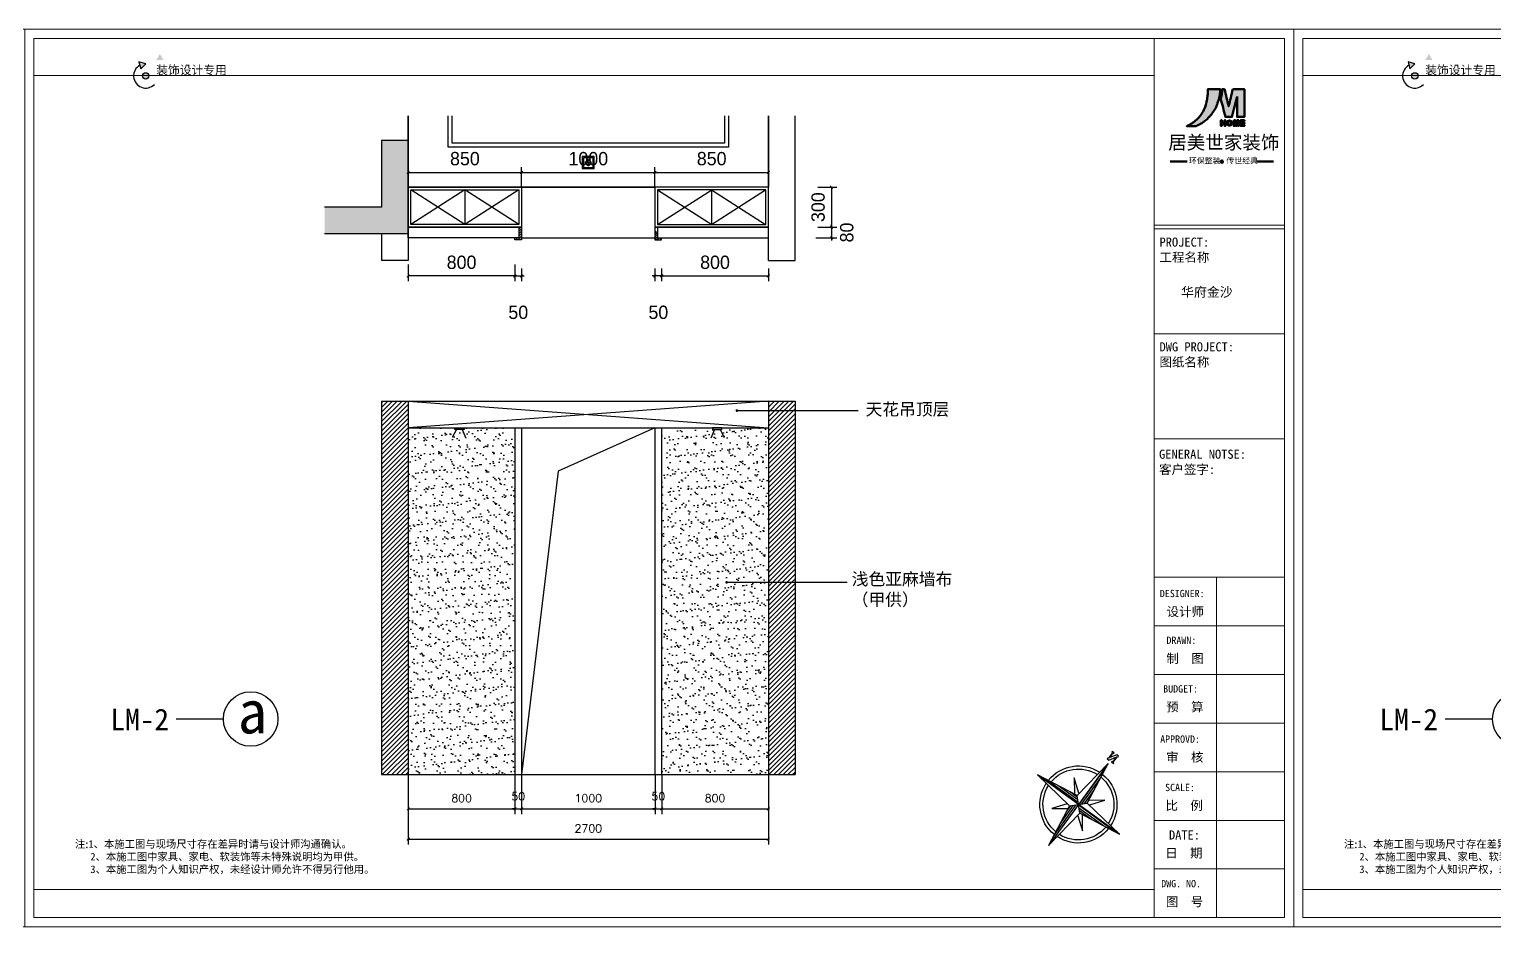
# Model space of a CAD drawing. Extents: x 643133 to 135659452, y -425133 to -387116.
# Drawn here: x 755921 to 766907, y -423123 to -416396 of the extents above; entities that cross this region are included whole.
import ezdxf
from ezdxf.enums import TextEntityAlignment as Align
from ezdxf.xclip import XClip

# ---------------------------------------------------------------- set-up
doc = ezdxf.new("R2010")
doc.units = 0
doc.header["$LTSCALE"] = 10
doc.header["$MEASUREMENT"] = 0
doc.header["$XCLIPFRAME"] = 0
for name, color, linetype in [('30', 30, 'Continuous'), ('34', 34, 'Continuous'), ('38', 38, 'Continuous')]:
    doc.layers.add(name, color=color, linetype=linetype)
doc.styles.add('12354', font='', dxfattribs={"height": 180})
doc.styles.add('ATT', font='')
doc.styles.get("Standard").update_dxf_attribs({"font": 'gbenor.shx', "bigfont": 'gbcbig.shx'})
doc.styles.add('STYLE1', font='')
doc.styles.add('外部标注', font='complex.shx')
doc.styles.add('标注', font='stylu.ttf')
doc.styles.add('样式 1', font='complex.shx')
doc.styles.get('12354').set_extended_font_data('SimSun')
doc.styles.get('ATT').set_extended_font_data('SimSun')
doc.styles.get('STYLE1').set_extended_font_data('SimSun')
doc.dimstyles.new('平面布局内部', dxfattribs={"dimtxt": 60, "dimasz": 20, "dimexe": 40, "dimexo": 0, "dimgap": 50, "dimtad": 1, "dimdec": 0, "dimzin": 0, "dimdsep": 46, "dimtxsty": '外部标注', "dimblk": 'ARCHTICK', "dimcen": 5, "dimclrt": 56, "dimadec": 0, "dimazin": 0, "dimtfac": 1, "dimtdec": 0, "dimtmove": 2, "dimatfit": 3, "dimldrblk": 'DOT', "dimfxl": 40, "dimtolj": 1, "dimtzin": 0, "dimarcsym": 0})

# ---------------------------------------------------------------- blocks, each defined once
blk = doc.blocks.new('A$C2F4C2F6D')
at = {"layer": '34', "lineweight": 70}
h = blk.add_hatch(color=256, dxfattribs=at)
h.dxf.hatch_style = 1
edge = h.paths.add_edge_path()
edge.add_spline(control_points=[(739, 1367), (741, 1347), (745, 1304), (733, 1230), (722, 1159), (703, 1075), (674, 1004), (632, 932), (582, 861), (512, 804), (441, 747), (395, 727), (369, 716)], knot_values=[821.693615, 821.693615, 821.693615, 821.693615, 881.714285, 951.692164, 1042.873539, 1097.88705, 1211.017281, 1271.746573, 1347.160579, 1471.309437, 1537.857957, 1620.799899, 1620.799899, 1620.799899, 1620.799899], weights=[1, 1, 1, 1, 1, 1, 1, 1, 1, 1, 1, 1, 1], degree=3, periodic=0)
edge.add_spline(control_points=[(369, 716), (425, 716), (481, 716), (537, 716)], knot_values=[820.693615, 820.693615, 820.693615, 820.693615, 821.693615, 821.693615, 821.693615, 821.693615], weights=[1, 1, 1, 1], degree=3, periodic=0)
edge.add_spline(control_points=[(537, 716), (556, 726), (602, 749), (661, 783), (716, 827), (755, 866), (797, 912), (831, 959), (870, 1018), (901, 1075), (916, 1136), (936, 1188), (950, 1246), (959, 1299), (962, 1337), (962, 1359), (962, 1367)], knot_values=[0, 0, 0, 0, 63.625453, 157.471195, 201.223304, 273.64864, 324.749062, 388.755508, 445.405141, 541.77799, 574.43262, 635.347493, 707.473665, 753.740434, 797.337565, 820.693615, 820.693615, 820.693615, 820.693615], weights=[1, 1, 1, 1, 1, 1, 1, 1, 1, 1, 1, 1, 1, 1, 1, 1, 1], degree=3, periodic=0)
edge.add_spline(control_points=[(962, 1367), (888, 1367), (814, 1367), (739, 1367)], knot_values=[1620.799899, 1620.799899, 1620.799899, 1620.799899, 1621.799899, 1621.799899, 1621.799899, 1621.799899], weights=[1, 1, 1, 1], degree=3, periodic=0)
edge = h.paths.add_edge_path()
edge.add_spline(control_points=[(1109, 1067), (1084, 1167), (1060, 1267), (1035, 1367)], knot_values=[5, 5, 5, 5, 6, 6, 6, 6], weights=[1, 1, 1, 1], degree=3, periodic=0)
edge.add_spline(control_points=[(1035, 1367), (1020, 1367), (1006, 1367), (991, 1367)], knot_values=[6, 6, 6, 6, 7, 7, 7, 7], weights=[1, 1, 1, 1], degree=3, periodic=0)
edge.add_spline(control_points=[(991, 1367), (992, 1359), (993, 1338), (990, 1299), (982, 1253), (972, 1221), (967, 1205)], knot_values=[7, 7, 7, 7, 30.180111, 71.314603, 122.667075, 171.80595, 171.80595, 171.80595, 171.80595], weights=[1, 1, 1, 1, 1, 1, 1], degree=3, periodic=0)
edge.add_spline(control_points=[(967, 1205), (996, 1096), (1024, 987), (1053, 877)], knot_values=[171.80595, 171.80595, 171.80595, 171.80595, 172.80595, 172.80595, 172.80595, 172.80595], weights=[1, 1, 1, 1], degree=3, periodic=0)
edge.add_spline(control_points=[(1053, 877), (1091, 877), (1128, 877), (1166, 877)], knot_values=[172.80595, 172.80595, 172.80595, 172.80595, 173.80595, 173.80595, 173.80595, 173.80595], weights=[1, 1, 1, 1], degree=3, periodic=0)
edge.add_spline(control_points=[(1166, 877), (1196, 998), (1226, 1118), (1257, 1239)], knot_values=[173.80595, 173.80595, 173.80595, 173.80595, 174.80595, 174.80595, 174.80595, 174.80595], weights=[1, 1, 1, 1], degree=3, periodic=0)
edge.add_spline(control_points=[(1257, 1239), (1257, 1118), (1257, 998), (1257, 877)], knot_values=[0, 0, 0, 0, 1, 1, 1, 1], weights=[1, 1, 1, 1], degree=3, periodic=0)
edge.add_spline(control_points=[(1257, 877), (1301, 877), (1345, 877), (1388, 877)], knot_values=[1, 1, 1, 1, 2, 2, 2, 2], weights=[1, 1, 1, 1], degree=3, periodic=0)
edge.add_spline(control_points=[(1388, 877), (1388, 1041), (1388, 1204), (1388, 1367)], knot_values=[2, 2, 2, 2, 3, 3, 3, 3], weights=[1, 1, 1, 1], degree=3, periodic=0)
edge.add_spline(control_points=[(1388, 1367), (1320, 1367), (1251, 1367), (1183, 1367)], knot_values=[3, 3, 3, 3, 4, 4, 4, 4], weights=[1, 1, 1, 1], degree=3, periodic=0)
edge.add_spline(control_points=[(1183, 1367), (1158, 1267), (1134, 1167), (1109, 1067)], knot_values=[4, 4, 4, 4, 5, 5, 5, 5], weights=[1, 1, 1, 1], degree=3, periodic=0)
h = blk.add_hatch(color=256, dxfattribs=at)
h.dxf.hatch_style = 1
h.paths.add_polyline_path([(1051, 819), (1036, 819), (1036, 777), (986, 777), (986, 819), (971, 819), (971, 719), (986, 719), (986, 762), (1036, 762), (1036, 719), (1051, 719)])
h = blk.add_hatch(color=256, dxfattribs=at)
h.dxf.hatch_style = 1
h.paths.add_polyline_path([(1168, 769, 1), (1077, 769, 1)])
h.paths.add_polyline_path([(1092, 769, -1), (1153, 769, -1)], flags=16)
h = blk.add_hatch(color=256, dxfattribs=at)
h.dxf.hatch_style = 1
h.paths.add_polyline_path([(1213, 804), (1215, 804), (1232, 719), (1253, 719), (1269, 804), (1271, 804), (1271, 719), (1286, 719), (1286, 819), (1256, 819), (1242, 744), (1228, 819), (1198, 819), (1198, 719), (1213, 719)])
h = blk.add_hatch(color=256, dxfattribs=at)
h.dxf.hatch_style = 1
h.paths.add_polyline_path([(1336, 760), (1386, 760), (1386, 776), (1336, 776), (1336, 804), (1388, 804), (1388, 819), (1318, 819), (1318, 804), (1318, 719), (1336, 719), (1388, 719), (1388, 734), (1336, 734)])
h = blk.add_hatch(color=256, dxfattribs=at)
h.dxf.hatch_style = 1
h.paths.add_polyline_path([(1009, 89, 1), (969, 89, 1)])
for p, q in [((1198, 819), (1228, 819)), ((1207, 819), (1222, 819)), ((1215, 804), (1232, 719)), ((1228, 819), (1242, 744)), ((1242, 744), (1256, 819)), ((1253, 719), (1269, 804)), ((1266, 819), (1256, 819)), ((1286, 819), (1256, 819)), ((1253, 719), (1232, 719)), ((376, 89), (76, 89)), ((1601, 89), (1901, 89))]:
    blk.add_line(p, q, dxfattribs=at)
for points in [[(986, 762), (986, 719), (971, 719), (971, 819), (986, 819), (986, 777)], [(1036, 762), (1036, 719), (1051, 719), (1051, 819), (1036, 819), (1036, 777)], [(1215, 804), (1213, 804), (1213, 719), (1198, 719), (1198, 819)], [(1269, 804), (1271, 804), (1271, 719), (1286, 719), (1286, 819)], [(1336, 804), (1388, 804), (1388, 819), (1318, 819), (1318, 804)], [(1336, 719), (1318, 719), (1318, 804)], [(1336, 804), (1336, 776)], [(986, 777), (1036, 777)], [(1036, 762), (986, 762)], [(1336, 734), (1388, 734), (1388, 719), (1318, 719), (1318, 734)], [(1336, 776), (1386, 776), (1386, 760), (1336, 760)], [(1336, 760), (1336, 734)]]:
    blk.add_lwpolyline(points, dxfattribs=at)
for centre, radius in [((1123, 769), 45.5), ((1123, 769), 30.5), ((989, 89), 20)]:
    blk.add_circle(centre, radius, dxfattribs=at)
for points, knots in [([(1257, 1239), (1257, 1118), (1257, 998), (1257, 877), (1301, 877), (1345, 877), (1388, 877), (1388, 1041), (1388, 1204), (1388, 1367), (1320, 1367), (1251, 1367), (1183, 1367), (1158, 1267), (1134, 1167), (1109, 1067), (1084, 1167), (1060, 1267), (1035, 1367), (1020, 1367), (1006, 1367), (991, 1367), (992, 1359), (993, 1338), (990, 1299), (982, 1253), (972, 1221), (967, 1205), (996, 1096), (1024, 987), (1053, 877), (1091, 877), (1128, 877), (1166, 877), (1196, 998), (1226, 1118), (1257, 1239)], [0, 0, 0, 0, 1, 1, 1, 2, 2, 2, 3, 3, 3, 4, 4, 4, 5, 5, 5, 6, 6, 6, 7, 7, 7, 30.180111, 71.314603, 122.667075, 171.80595, 171.80595, 171.80595, 172.80595, 172.80595, 172.80595, 173.80595, 173.80595, 173.80595, 174.80595, 174.80595, 174.80595, 174.80595]), ([(962, 1367), (962, 1359), (962, 1337), (959, 1299), (950, 1246), (936, 1188), (916, 1136), (901, 1075), (870, 1018), (831, 959), (797, 912), (755, 866), (716, 827), (661, 783), (602, 749), (556, 726), (537, 716), (481, 716), (425, 716), (369, 716), (395, 727), (441, 747), (512, 804), (582, 861), (632, 932), (674, 1004), (703, 1075), (722, 1159), (733, 1230), (745, 1304), (741, 1347), (739, 1367), (814, 1367), (888, 1367), (962, 1367)], [0, 0, 0, 0, 23.35605, 66.953181, 113.21995, 185.346122, 246.260995, 278.915625, 375.288474, 431.938107, 495.944553, 547.044975, 619.470311, 663.22242, 757.068162, 820.693615, 820.693615, 820.693615, 821.693615, 821.693615, 821.693615, 904.635557, 971.184077, 1095.332935, 1170.74694, 1231.476232, 1344.606464, 1399.619975, 1490.80135, 1560.779229, 1620.799899, 1620.799899, 1620.799899, 1621.799899, 1621.799899, 1621.799899, 1621.799899])]:
    blk.add_open_spline(points, degree=3, knots=knots, dxfattribs=at)
at = {"layer": '34', "lineweight": 70, "attachment_point": 1}
for s, insert, char_height, width in [('{\\fMicrosoft YaHei|b0|i0|c134|p34;居美世家装饰}', (42, 547), 240, 1991.83), ('{\\fMicrosoft YaHei|b0|i0|c134|p34;环保整装   传世经典}', (406, 155), 100, 2388.72)]:
    blk.add_mtext(s, dxfattribs=dict(at, insert=insert, char_height=char_height, width=width))
blk = doc.blocks.new('A$C07E851D9')
at = {"layer": '38'}
h = blk.add_hatch(dxfattribs=at)
h.set_pattern_fill('LINE', color=256, scale=6.830208, angle=90, style=0)
h.set_pattern_definition([(90, (-25554.993, -3691.864), (-21.68591, 7e-15), [])])
h.paths.add_polyline_path([(498, 640), (569, 569), (569, 1138)])
h.paths.add_polyline_path([(569, 0), (640, 498), (569, 569)])
h = blk.add_hatch(dxfattribs=at)
h.set_pattern_fill('LINE', color=256, scale=6.830208, style=0)
h.set_pattern_definition([(360, (-25554.993, -3691.864), (5e-15, 21.68591), [])])
h.paths.add_polyline_path([(0, 569), (498, 498), (569, 569)])
h.paths.add_polyline_path([(640, 640), (569, 569), (1138, 569)])
at = {"layer": '34'}
for p, q in [((498, 640, 210), (569, 1138, 210)), ((569, 1138, 210), (640, 640, 210)), ((569, 1138, 210), (569, 569, 210)), ((0, 569, 210), (498, 640, 210)), ((640, 640, 210), (1138, 569, 210)), ((0, 569, 210), (569, 569, 210)), ((498, 498, 210), (0, 569, 210)), ((569, 569, 210), (569, 0, 210)), ((569, 569, 210), (1138, 569, 210)), ((1138, 569, 210), (640, 498, 210)), ((569, 0, 210), (498, 498, 210)), ((640, 498, 210), (569, 0, 210))]:
    blk.add_line(p, q, dxfattribs=at)
at = {"layer": '38'}
for p, q in [((356, 783, 210), (498, 676, 210)), ((462, 640, 210), (356, 783, 210)), ((640, 676, 210), (783, 783, 210)), ((783, 783, 210), (676, 640, 210)), ((569, 569, 210), (498, 640, 210)), ((569, 569, 210), (640, 640, 210)), ((498, 498, 210), (569, 569, 210)), ((640, 498, 210), (569, 569, 210)), ((356, 356, 210), (462, 498, 210)), ((498, 462, 210), (356, 356, 210)), ((783, 356, 210), (640, 462, 210)), ((676, 498, 210), (783, 356, 210))]:
    blk.add_line(p, q, dxfattribs=at)
at = {"layer": '38', "elevation": 210}
blk.add_lwpolyline([(540, 1183), (549, 1183), (549, 1174), (522, 1174), (522, 1183), (531, 1183), (531, 1263), (522, 1263), (522, 1272), (549, 1272), (594, 1201), (594, 1263), (585, 1263), (585, 1272), (611, 1272), (611, 1263), (602, 1263), (602, 1183), (611, 1183), (611, 1174), (585, 1174), (540, 1245), (540, 1183)], dxfattribs=at)
at = {"layer": '38'}
for radius, start, end in [(433, 92.5891, 177.4109), (398, 93.5464, 176.4536), (433, 2.5891, 87.4109), (398, 3.5464, 86.4536), (433, 182.5891, 267.4109), (398, 183.5464, 266.4536), (433, 272.5891, 357.4109), (398, 273.5464, 356.4536)]:
    blk.add_arc((569, 569, 210), radius, start, end, dxfattribs=at)
blk = doc.blocks.new('5435432')
at = {"layer": '34'}
h = blk.add_hatch(color=256, dxfattribs=at)
h.paths.add_polyline_path([(685766, -389022, 1), (685612, -389022, 1)])
h.paths.add_polyline_path([(685524, -388679), (685568, -388849), (685689, -388731), (685689, -388725)])
h.paths.add_polyline_path([(686032, -388487), (685944, -388639), (686120, -388639)])
blk.add_lwpolyline([(685693, -388726), (685524, -388679), (685568, -388849)], close=True, dxfattribs=at)
blk.add_circle((685689, -389022), 76.7, dxfattribs=at)
blk.add_arc((685689, -389022), 296, 118.9284, 314.9675, dxfattribs=at)
at = {"layer": '38', "lineweight": 13}
for p, q in [((682744, -387889), (713632, -387889)), ((682744, -409731), (682744, -387889)), ((713632, -387889), (713632, -409731)), ((713632, -409731), (682744, -409731))]:
    blk.add_line(p, q, dxfattribs=at)
at = {"layer": '38', "lineweight": 5}
for p, q in [((682966, -388111), (713410, -388111)), ((682966, -409509), (682966, -388111)), ((710237, -388111), (710237, -409509)), ((713410, -388111), (713410, -409509)), ((682966, -389010), (685687, -389010)), ((685687, -389010), (710237, -389010)), ((710237, -392654), (713410, -392654)), ((710237, -392744), (713410, -392744)), ((710237, -395299), (713410, -395299)), ((710237, -397855), (713410, -397855)), ((710237, -401227), (713410, -401227)), ((711753, -401227), (711753, -409509)), ((713410, -402410), (710237, -402410)), ((713410, -403593), (710237, -403593)), ((713410, -404776), (710237, -404776)), ((713410, -405959), (710237, -405959)), ((713410, -407143), (710237, -407143)), ((713410, -408326), (710237, -408326)), ((710237, -408827), (682966, -408827)), ((713410, -409509), (682966, -409509))]:
    blk.add_line(p, q, dxfattribs=at)
at = {"layer": '30', "xscale": -2.167603200084995, "yscale": 2.167603200039594, "zscale": 2.167603200058267, "rotation": 323.9884921281784}
blk.add_blockref('A$C07E851D9', (708663, -408479, -456), dxfattribs=at)
at = {"layer": '34', "xscale": 1.378752506629098, "yscale": 1.37875250664365, "zscale": 1.378752506635597}
blk.add_blockref('A$C2F4C2F6D', (710518, -391231), dxfattribs=at)
at = {"layer": '34', "style": 'STYLE1'}
blk.add_text('装饰设计专用', height=209.8, dxfattribs=at).set_placement((685944, -388987))
at = {"layer": '34', "style": '12354'}
for s, height, p in [('PROJECT:', 222.2, (710364, -393068)), ('工程名称', 222.2, (710364, -393437)), ('DWG PROJECT:', 222.22, (710364, -395617)), ('图纸名称', 222.2, (710364, -395986)), ('GENERAL NOTSE:', 222.22, (710353, -398230)), ('客户签字:', 222.2, (710353, -398600)), ('DESIGNER:', 177.8, (710372, -401621)), ('设计师', 222.2, (710537, -402062)), ('DRAWN:', 177.8, (710533, -402760)), ('制  图', 222.2, (710531, -403200)), ('BUDGET:', 177.8, (710454, -403942)), ('预  算', 222.2, (710526, -404382)), ('APPROVD:', 177.8, (710381, -405165)), ('审  核', 222.2, (710524, -405605)), ('SCALE:', 177.8, (710500, -406342)), ('比  例', 222.2, (710510, -406781)), ('DATE:', 222.2, (710594, -407499)), ('日  期', 222.2, (710503, -407939)), ('DWG. NO.', 177.8, (710406, -408682)), ('图  号', 222.2, (710519, -409122))]:
    blk.add_text(s, height=height, dxfattribs=at).set_placement(p, align=Align.MIDDLE_LEFT)
at = {"layer": '34', "insert": (685900, -389051), "char_height": 87.68, "width": 134889609.43, "attachment_point": 1}
blk.add_mtext('{\\fSimSun|b0|i0|c134|p2;Chengdu Hong yu Decoration co.,Ltd\\fArial|b0|i0|c0|p34;}', dxfattribs=at)
at = {"layer": '34', "linetype": 'ByBlock', "lineweight": -3, "insert": (710887, -394168), "char_height": 230.4, "width": 1957.95, "attachment_point": 1, "style": 'ATT'}
blk.add_mtext('华府金沙', dxfattribs=at)
at = {"layer": '34', "insert": (683965, -407627), "char_height": 184.32, "width": 8552.03, "attachment_point": 1, "style": '样式 1'}
blk.add_mtext('{\\fSimSun|b0|i0|c134|p2;注}:{\\fSimSun|b0|i0|c134|p2;1、本施工图与现场尺寸存在差异时请与设计师沟通确认。\\P   2、本施工图中家具、家电、软装饰等未特殊说明均为甲供。\\P   3、本施工图为个人知识产权，未经设计师允许不得另行他用。}', dxfattribs=at)
blk = doc.blocks.new('_ArchTick')
at = {"color": 0, "linetype": 'ByBlock', "const_width": 0.4}
blk.add_lwpolyline([(-0.5, -0.5), (0.5, 0.5)], dxfattribs=at)
blk = doc.blocks.new('*D364')
at = {"layer": '34', "color": 0, "lineweight": -2}
for p, q in [((758762, -421983), (758762, -422280)), ((759562, -421983), (759562, -422280)), ((758762, -422240), (759562, -422240))]:
    blk.add_line(p, q, dxfattribs=at)
at = {"layer": 'Defpoints', "color": 0}
for p in [(758762, -421983), (759562, -421983), (759562, -422240)]:
    blk.add_point(p, dxfattribs=at)
at = {"layer": '34', "color": 0, "lineweight": -2, "xscale": 20, "yscale": 20, "zscale": 20, "rotation": 180}
blk.add_blockref('_ArchTick', (758762, -422240), dxfattribs=at)
at = {"layer": '34', "color": 0, "lineweight": -2, "xscale": 20, "yscale": 20, "zscale": 20}
blk.add_blockref('_ArchTick', (759562, -422240), dxfattribs=at)
at = {"layer": '34', "color": 56, "insert": (759162, -422160), "char_height": 60, "attachment_point": 5, "style": '外部标注'}
blk.add_mtext('\\A1;800', dxfattribs=at)
blk = doc.blocks.new('_Dot')
at = {"color": 0, "linetype": 'ByBlock', "lineweight": -2}
blk.add_line((-0.5, 0), (-1, 0), dxfattribs=at)
at = {"color": 0, "linetype": 'ByBlock', "const_width": 0.5}
blk.add_lwpolyline([(-0.25, 0, 1), (0.25, 0, 1)], format="xyb", close=True, dxfattribs=at)
blk = doc.blocks.new('*D365')
at = {"layer": '34', "color": 0, "lineweight": -2}
for p, q in [((759562, -421983), (759562, -422280)), ((759612, -421983), (759612, -422280)), ((759562, -422240), (759542, -422240)), ((759562, -422240), (759612, -422240)), ((759612, -422240), (759632, -422240))]:
    blk.add_line(p, q, dxfattribs=at)
at = {"layer": 'Defpoints', "color": 0}
for p in [(759562, -421983), (759612, -421983), (759612, -422240)]:
    blk.add_point(p, dxfattribs=at)
at = {"layer": '34', "color": 0, "lineweight": -2, "xscale": 20, "yscale": 20, "zscale": 20}
blk.add_blockref('_ArchTick', (759562, -422240), dxfattribs=at)
at = {"layer": '34', "color": 0, "lineweight": -2, "xscale": 20, "yscale": 20, "zscale": 20, "rotation": 180}
blk.add_blockref('_ArchTick', (759612, -422240), dxfattribs=at)
at = {"layer": '34', "color": 56, "insert": (759587, -422146), "char_height": 60, "attachment_point": 5, "style": '外部标注'}
blk.add_mtext('\\A1;50', dxfattribs=at)
blk = doc.blocks.new('*D366')
at = {"layer": '34', "color": 0, "lineweight": -2}
for p, q in [((759612, -421983), (759612, -422280)), ((760612, -421983), (760612, -422280)), ((759612, -422240), (760612, -422240))]:
    blk.add_line(p, q, dxfattribs=at)
at = {"layer": 'Defpoints', "color": 0}
for p in [(759612, -421983), (760612, -421983), (760612, -422240)]:
    blk.add_point(p, dxfattribs=at)
at = {"layer": '34', "color": 0, "lineweight": -2, "xscale": 20, "yscale": 20, "zscale": 20, "rotation": 180}
blk.add_blockref('_ArchTick', (759612, -422240), dxfattribs=at)
at = {"layer": '34', "color": 0, "lineweight": -2, "xscale": 20, "yscale": 20, "zscale": 20}
blk.add_blockref('_ArchTick', (760612, -422240), dxfattribs=at)
at = {"layer": '34', "color": 56, "insert": (760112, -422160), "char_height": 60, "attachment_point": 5, "style": '外部标注'}
blk.add_mtext('\\A1;1000', dxfattribs=at)
blk = doc.blocks.new('*D367')
at = {"layer": '34', "color": 0, "lineweight": -2}
for p, q in [((760612, -421983), (760612, -422280)), ((760662, -421983), (760662, -422280)), ((760612, -422240), (760592, -422240)), ((760612, -422240), (760662, -422240)), ((760662, -422240), (760682, -422240))]:
    blk.add_line(p, q, dxfattribs=at)
at = {"layer": 'Defpoints', "color": 0}
for p in [(760612, -421983), (760662, -421983), (760662, -422240)]:
    blk.add_point(p, dxfattribs=at)
at = {"layer": '34', "color": 0, "lineweight": -2, "xscale": 20, "yscale": 20, "zscale": 20}
blk.add_blockref('_ArchTick', (760612, -422240), dxfattribs=at)
at = {"layer": '34', "color": 0, "lineweight": -2, "xscale": 20, "yscale": 20, "zscale": 20, "rotation": 180}
blk.add_blockref('_ArchTick', (760662, -422240), dxfattribs=at)
at = {"layer": '34', "color": 56, "insert": (760637, -422146), "char_height": 60, "attachment_point": 5, "style": '外部标注'}
blk.add_mtext('\\A1;50', dxfattribs=at)
blk = doc.blocks.new('*D368')
at = {"layer": '34', "color": 0, "lineweight": -2}
for p, q in [((760662, -421983), (760662, -422280)), ((761462, -421983), (761462, -422280)), ((760662, -422240), (761462, -422240))]:
    blk.add_line(p, q, dxfattribs=at)
at = {"layer": 'Defpoints', "color": 0}
for p in [(760662, -421983), (761462, -421983), (761462, -422240)]:
    blk.add_point(p, dxfattribs=at)
at = {"layer": '34', "color": 0, "lineweight": -2, "xscale": 20, "yscale": 20, "zscale": 20, "rotation": 180}
blk.add_blockref('_ArchTick', (760662, -422240), dxfattribs=at)
at = {"layer": '34', "color": 0, "lineweight": -2, "xscale": 20, "yscale": 20, "zscale": 20}
blk.add_blockref('_ArchTick', (761462, -422240), dxfattribs=at)
at = {"layer": '34', "color": 56, "insert": (761062, -422160), "char_height": 60, "attachment_point": 5, "style": '外部标注'}
blk.add_mtext('\\A1;800', dxfattribs=at)
blk = doc.blocks.new('*D370')
at = {"layer": '34', "color": 0, "lineweight": -2}
for p, q in [((758762, -421983), (758762, -422507)), ((761462, -421983), (761462, -422507)), ((758762, -422467), (761462, -422467))]:
    blk.add_line(p, q, dxfattribs=at)
at = {"layer": 'Defpoints', "color": 0}
for p in [(758762, -421983), (761462, -421983), (761462, -422467)]:
    blk.add_point(p, dxfattribs=at)
at = {"layer": '34', "color": 0, "lineweight": -2, "xscale": 20, "yscale": 20, "zscale": 20, "rotation": 180}
blk.add_blockref('_ArchTick', (758762, -422467), dxfattribs=at)
at = {"layer": '34', "color": 0, "lineweight": -2, "xscale": 20, "yscale": 20, "zscale": 20}
blk.add_blockref('_ArchTick', (761462, -422467), dxfattribs=at)
at = {"layer": '34', "color": 56, "insert": (760112, -422387), "char_height": 60, "attachment_point": 5, "style": '外部标注'}
blk.add_mtext('\\A1;2700', dxfattribs=at)
blk = doc.blocks.new('A$C4FE514A6')
at = {"layer": '38'}
h = blk.add_hatch(color=256, dxfattribs=at)
h.paths.add_polyline_path([(218, 150), (202, 150, -0.198912), (186, 114, -0.198912), (150, 98), (150, 82, 0.198912), (198, 102, 0.198912)])
h.paths.add_polyline_path([(150, 218), (150, 202, -0.414214), (202, 150), (218, 150, 0.414214)])
h.paths.add_polyline_path([(150, 202), (150, 218, 0.198912), (102, 198, 0.198912), (82, 150), (98, 150, -0.198912), (114, 186, -0.198912)])
h.paths.add_polyline_path([(150, 82), (150, 98, -0.414214), (98, 150), (82, 150, 0.414214)])
at = {"layer": '34'}
for p, q in [((140, 150), (67, 150)), ((145, 150), (155, 150)), ((150, 160), (150, 247)), ((150, 145), (150, 155)), ((150, 140), (150, 62)), ((160, 150), (236, 150))]:
    blk.add_line(p, q, dxfattribs=at)
at = {"layer": '34', "linetype": 'ByBlock'}
blk.add_lwpolyline([(300, 0), (0, 0), (0, 300), (300, 300)], close=True, dxfattribs=at)
at = {"layer": '34'}
for radius in [67.7, 51.6]:
    blk.add_circle((150, 150), radius, dxfattribs=at)
at = {"layer": '38', "linetype": 'ByBlock'}
blk.add_lwpolyline([(270, 30), (30, 30), (30, 270), (270, 270)], close=True, dxfattribs=at)
blk = doc.blocks.new('*D355')
at = {"layer": '34', "color": 0, "lineweight": -2}
for p, q in [((759240, -418311), (759240, -418160)), ((759240, -418200), (760090, -418200)), ((760090, -418311), (760090, -418160))]:
    blk.add_line(p, q, dxfattribs=at)
at = {"layer": 'Defpoints', "color": 0}
for p in [(760090, -418200), (759240, -418311), (760090, -418311)]:
    blk.add_point(p, dxfattribs=at)
at = {"layer": '34', "color": 0, "lineweight": -2, "xscale": 20, "yscale": 20, "zscale": 20, "rotation": 180}
blk.add_blockref('_ArchTick', (759240, -418200), dxfattribs=at)
at = {"layer": '34', "color": 0, "lineweight": -2, "xscale": 20, "yscale": 20, "zscale": 20}
blk.add_blockref('_ArchTick', (760090, -418200), dxfattribs=at)
at = {"layer": '34', "color": 56, "insert": (759665, -418098), "char_height": 100, "attachment_point": 5, "style": '标注'}
blk.add_mtext('\\A1;850', dxfattribs=at)
blk = doc.blocks.new('*D356')
at = {"layer": '34', "color": 0, "lineweight": -2}
for p, q in [((760090, -418311), (760090, -418160)), ((760090, -418200), (761090, -418200)), ((761090, -418311), (761090, -418160))]:
    blk.add_line(p, q, dxfattribs=at)
at = {"layer": 'Defpoints', "color": 0}
for p in [(761090, -418200), (760090, -418311), (761090, -418311)]:
    blk.add_point(p, dxfattribs=at)
at = {"layer": '34', "color": 0, "lineweight": -2, "xscale": 20, "yscale": 20, "zscale": 20, "rotation": 180}
blk.add_blockref('_ArchTick', (760090, -418200), dxfattribs=at)
at = {"layer": '34', "color": 0, "lineweight": -2, "xscale": 20, "yscale": 20, "zscale": 20}
blk.add_blockref('_ArchTick', (761090, -418200), dxfattribs=at)
at = {"layer": '34', "color": 56, "insert": (760590, -418098), "char_height": 100, "attachment_point": 5, "style": '标注'}
blk.add_mtext('\\A1;1000', dxfattribs=at)
blk = doc.blocks.new('*D357')
at = {"layer": '34', "color": 0, "lineweight": -2}
for p, q in [((761090, -418311), (761090, -418160)), ((761090, -418200), (761940, -418200)), ((761940, -418311), (761940, -418160))]:
    blk.add_line(p, q, dxfattribs=at)
at = {"layer": 'Defpoints', "color": 0}
for p in [(761940, -418200), (761090, -418311), (761940, -418311)]:
    blk.add_point(p, dxfattribs=at)
at = {"layer": '34', "color": 0, "lineweight": -2, "xscale": 20, "yscale": 20, "zscale": 20, "rotation": 180}
blk.add_blockref('_ArchTick', (761090, -418200), dxfattribs=at)
at = {"layer": '34', "color": 0, "lineweight": -2, "xscale": 20, "yscale": 20, "zscale": 20}
blk.add_blockref('_ArchTick', (761940, -418200), dxfattribs=at)
at = {"layer": '34', "color": 56, "insert": (761515, -418098), "char_height": 100, "attachment_point": 5, "style": '标注'}
blk.add_mtext('\\A1;850', dxfattribs=at)
blk = doc.blocks.new('*D358')
at = {"layer": '34', "color": 0, "lineweight": -2}
for p, q in [((760040, -418977), (760020, -418977)), ((760040, -418921), (760040, -419017)), ((760040, -418977), (760090, -418977)), ((760090, -418921), (760090, -419017)), ((760090, -418977), (760110, -418977))]:
    blk.add_line(p, q, dxfattribs=at)
at = {"layer": 'Defpoints', "color": 0}
for p in [(760040, -418921), (760090, -418921), (760090, -418977)]:
    blk.add_point(p, dxfattribs=at)
at = {"layer": '34', "color": 0, "lineweight": -2, "xscale": 20, "yscale": 20, "zscale": 20}
blk.add_blockref('_ArchTick', (760040, -418977), dxfattribs=at)
at = {"layer": '34', "color": 0, "lineweight": -2, "xscale": 20, "yscale": 20, "zscale": 20, "rotation": 180}
blk.add_blockref('_ArchTick', (760090, -418977), dxfattribs=at)
at = {"layer": '34', "color": 56, "insert": (760065, -419250), "char_height": 100, "attachment_point": 5, "style": '标注'}
blk.add_mtext('\\A1;50', dxfattribs=at)
blk = doc.blocks.new('*D359')
at = {"layer": '34', "color": 0, "lineweight": -2}
for p, q in [((759240, -418891), (759240, -419017)), ((760040, -418977), (759240, -418977)), ((760040, -418891), (760040, -419017))]:
    blk.add_line(p, q, dxfattribs=at)
at = {"layer": 'Defpoints', "color": 0}
for p in [(759240, -418891), (759240, -418977), (760040, -418891)]:
    blk.add_point(p, dxfattribs=at)
at = {"layer": '34', "color": 0, "lineweight": -2, "xscale": 20, "yscale": 20, "zscale": 20, "rotation": 180}
blk.add_blockref('_ArchTick', (759240, -418977), dxfattribs=at)
at = {"layer": '34', "color": 0, "lineweight": -2, "xscale": 20, "yscale": 20, "zscale": 20}
blk.add_blockref('_ArchTick', (760040, -418977), dxfattribs=at)
at = {"layer": '34', "color": 56, "insert": (759640, -418875), "char_height": 100, "attachment_point": 5, "style": '标注'}
blk.add_mtext('\\A1;800', dxfattribs=at)
blk = doc.blocks.new('*D360')
at = {"layer": '34', "color": 0, "lineweight": -2}
for p, q in [((761090, -418977), (761070, -418977)), ((761090, -418921), (761090, -419017)), ((761140, -418977), (761090, -418977)), ((761140, -418921), (761140, -419017)), ((761140, -418977), (761160, -418977))]:
    blk.add_line(p, q, dxfattribs=at)
at = {"layer": 'Defpoints', "color": 0}
for p in [(761090, -418921), (761090, -418977), (761140, -418921)]:
    blk.add_point(p, dxfattribs=at)
at = {"layer": '34', "color": 0, "lineweight": -2, "xscale": 20, "yscale": 20, "zscale": 20}
blk.add_blockref('_ArchTick', (761090, -418977), dxfattribs=at)
at = {"layer": '34', "color": 0, "lineweight": -2, "xscale": 20, "yscale": 20, "zscale": 20, "rotation": 180}
blk.add_blockref('_ArchTick', (761140, -418977), dxfattribs=at)
at = {"layer": '34', "color": 56, "insert": (761115, -419250), "char_height": 100, "attachment_point": 5, "style": '标注'}
blk.add_mtext('\\A1;50', dxfattribs=at)
blk = doc.blocks.new('*D361')
at = {"layer": '34', "color": 0, "lineweight": -2}
for p, q in [((761140, -418921), (761140, -419017)), ((761140, -418977), (761940, -418977)), ((761940, -418921), (761940, -419017))]:
    blk.add_line(p, q, dxfattribs=at)
at = {"layer": 'Defpoints', "color": 0}
for p in [(761140, -418921), (761940, -418921), (761940, -418977)]:
    blk.add_point(p, dxfattribs=at)
at = {"layer": '34', "color": 0, "lineweight": -2, "xscale": 20, "yscale": 20, "zscale": 20, "rotation": 180}
blk.add_blockref('_ArchTick', (761140, -418977), dxfattribs=at)
at = {"layer": '34', "color": 0, "lineweight": -2, "xscale": 20, "yscale": 20, "zscale": 20}
blk.add_blockref('_ArchTick', (761940, -418977), dxfattribs=at)
at = {"layer": '34', "color": 56, "insert": (761540, -418875), "char_height": 100, "attachment_point": 5, "style": '标注'}
blk.add_mtext('\\A1;800', dxfattribs=at)
blk = doc.blocks.new('*D362')
at = {"layer": '34', "color": 0, "lineweight": -2}
for p, q in [((762312, -418311), (762454, -418311)), ((762414, -418311), (762414, -418611)), ((762312, -418611), (762454, -418611))]:
    blk.add_line(p, q, dxfattribs=at)
at = {"layer": 'Defpoints', "color": 0}
for p in [(762312, -418311), (762312, -418611), (762414, -418611)]:
    blk.add_point(p, dxfattribs=at)
at = {"layer": '34', "color": 0, "lineweight": -2, "xscale": 20, "yscale": 20, "zscale": 20}
for p, rotation in [((762414, -418311), 90), ((762414, -418611), 270)]:
    blk.add_blockref('_ArchTick', p, dxfattribs=dict(at, rotation=rotation))
at = {"layer": '34', "color": 56, "insert": (762313, -418461), "char_height": 100, "attachment_point": 5, "rotation": 90, "style": '标注'}
blk.add_mtext('\\A1;300', dxfattribs=at)
blk = doc.blocks.new('*D363')
at = {"layer": '34', "color": 0, "lineweight": -2}
for p, q in [((762312, -418611), (762454, -418611)), ((762414, -418611), (762414, -418591)), ((762414, -418611), (762414, -418691)), ((762297, -418691), (762454, -418691)), ((762414, -418691), (762414, -418711))]:
    blk.add_line(p, q, dxfattribs=at)
at = {"layer": 'Defpoints', "color": 0}
for p in [(762312, -418611), (762297, -418691), (762414, -418691)]:
    blk.add_point(p, dxfattribs=at)
at = {"layer": '34', "color": 0, "lineweight": -2, "xscale": 20, "yscale": 20, "zscale": 20}
for p, rotation in [((762414, -418611), 270), ((762414, -418691), 90)]:
    blk.add_blockref('_ArchTick', p, dxfattribs=dict(at, rotation=rotation))
at = {"layer": '34', "color": 56, "insert": (762528, -418651), "char_height": 100, "attachment_point": 5, "rotation": 90, "style": '标注'}
blk.add_mtext('\\A1;80', dxfattribs=at)
blk = doc.blocks.new('76868')
at = {"layer": '34'}
blk.add_hatch(color=256, dxfattribs=at).paths.add_polyline_path([(756039.9, -418461.1), (756039.9, -419361.1), (756239.9, -419361.1), (756239.9, -418661.1), (759239.9, -418661.1), (759239.9, -417961.1), (759039.9, -417961.1), (759039.9, -418461.1)])
h = blk.add_hatch(dxfattribs=at)
h.set_pattern_fill('ANSI31', color=256, scale=100, style=0)
h.set_pattern_definition([(45, (0, -30), (-8.83883476, 8.83883476), [])])
h.paths.add_polyline_path([(760069.9, -418691.1), (760039.9, -418691.1), (760039.9, -418706.1), (760089.9, -418706.1), (760089.9, -418691.1), (760089.9, -418611.1), (760069.9, -418611.1)])
h = blk.add_hatch(dxfattribs=at)
h.set_pattern_fill('ANSI31', color=256, scale=100, style=0)
h.set_pattern_definition([(135, (1521179.813, -30), (8.83883476, 8.83883476), [])])
h.paths.add_polyline_path([(761089.9, -418641.1), (761109.9, -418641.1), (761109.9, -418691.1), (761139.9, -418691.1), (761139.9, -418706.1), (761089.9, -418706.1), (761089.9, -418691.1)])
at = {"layer": '30'}
for p, q in [((761939.9, -418861.1), (761939.9, -416161.1)), ((762139.9, -418861.1), (762139.9, -416161.1)), ((759239.9, -417961.1), (759039.9, -417961.1)), ((759039.9, -417961.1), (759039.9, -418461.1)), ((759239.9, -417961.1), (759239.9, -418861.1)), ((759039.9, -418461.1), (756039.9, -418461.1)), ((759239.9, -418661.1), (756239.9, -418661.1)), ((759039.9, -418661.1), (759039.9, -418861.1)), ((759239.9, -418861.1), (759039.9, -418861.1)), ((761939.9, -418861.1), (762139.9, -418861.1))]:
    blk.add_line(p, q, dxfattribs=at)
at = {"layer": '34', "color": 1}
blk.add_line((760534.7, -417144.1), (760534.7, -417444.1), dxfattribs=at)
at = {"layer": '34'}
for p, q in [((760089.9, -418311.1), (761089.9, -418311.1)), ((759664.9, -418591.1), (759259.9, -418331.1)), ((759664.9, -418331.1), (759259.9, -418591.1)), ((759664.9, -418331.1), (759664.9, -418591.1)), ((760069.9, -418331.1), (759664.9, -418591.1)), ((760069.9, -418591.1), (759664.9, -418331.1)), ((761109.9, -418331.1), (761514.9, -418591.1)), ((761109.9, -418591.1), (761514.9, -418331.1)), ((761513.9, -418331.1), (761513.9, -418591.1)), ((761513.9, -418331.1), (761513.9, -418591.1)), ((761513.9, -418591.1), (761918.9, -418331.1)), ((761513.9, -418331.1), (761918.9, -418591.1)), ((760069.9, -418611.1), (760069.9, -418691.1)), ((761109.9, -418611.1), (761109.9, -418691.1)), ((760039.9, -418706.1), (760039.9, -418691.1)), ((760089.9, -418706.1), (760039.9, -418706.1)), ((760089.9, -418691.1), (761089.9, -418691.1)), ((760089.9, -418691.1), (760089.9, -418706.1)), ((761089.9, -418691.1), (761089.9, -418706.1)), ((761089.9, -418706.1), (761139.9, -418706.1)), ((761139.9, -418706.1), (761139.9, -418691.1))]:
    blk.add_line(p, q, dxfattribs=at)
for points in [[(759239.9, -416411.1), (761939.9, -416411.1), (761939.9, -418311.1), (759239.9, -418311.1)], [(759239.9, -416411.1), (761939.9, -416411.1), (761939.9, -418311.1), (759239.9, -418311.1)], [(759539.9, -416561.1), (761639.9, -416561.1), (761639.9, -418011.1), (759539.9, -418011.1)], [(759569.9, -416591.1), (761609.9, -416591.1), (761609.9, -417981.1), (759569.9, -417981.1)], [(759239.9, -418311.1), (760089.9, -418311.1), (760089.9, -418611.1), (759239.9, -418611.1)], [(761939.9, -418311.1), (761089.9, -418311.1), (761089.9, -418611.1), (761939.9, -418611.1)], [(759259.9, -418331.1), (760069.9, -418331.1), (760069.9, -418591.1), (759259.9, -418591.1)], [(761919.9, -418331.1), (761109.9, -418331.1), (761109.9, -418591.1), (761919.9, -418591.1)]]:
    blk.add_lwpolyline(points, close=True, dxfattribs=at)
at = {"layer": '34', "color": 1}
blk.add_lwpolyline([(760309.7, -417144.1), (760759.7, -417144.1), (760759.7, -417444.1), (760309.7, -417444.1)], close=True, dxfattribs=at)
at = {"layer": '34'}
for points in [[(760069.9, -418691.1), (759239.9, -418691.1), (759239.9, -418611.1), (760089.9, -418611.1), (760089.9, -418691.1)], [(761109.9, -418691.1), (761939.9, -418691.1), (761939.9, -418611.1), (761089.9, -418611.1), (761089.9, -418691.1)]]:
    blk.add_lwpolyline(points, dxfattribs=at)
at = {"layer": '38'}
blk.add_line((759239.9, -417061.1), (759239.9, -417961.1), dxfattribs=at)
at = {"xscale": -0.3000000000465661, "yscale": 0.2999999999883585, "zscale": 0.3}
blk.add_blockref('A$C4FE514A6', (760634.9, -418172.1), dxfattribs=at)
at = {"layer": '34'}
for base, p1, p2, picture, middle in [((760089.9, -418200.2), (759239.9, -418311.1), (760089.9, -418311.1), '*D355', (759664.9, -418097.7)), ((761089.9, -418200.2), (760089.9, -418311.1), (761089.9, -418311.1), '*D356', (760589.9, -418098.4)), ((761939.9, -418200.2), (761089.9, -418311.1), (761939.9, -418311.1), '*D357', (761514.9, -418097.7)), ((759239.9, -418977.4), (760039.9, -418891.3), (759239.9, -418891.3), '*D359', (759639.9, -418875.3)), ((760089.9, -418977.4), (760039.9, -418921.3), (760089.9, -418921.3), '*D358', (760064.9, -419250))]:
    dim = blk.add_linear_dim(base=base, p1=p1, p2=p2, dimstyle='平面布局内部', dxfattribs=at)
    dim.commit()
    dim.dimension.update_dxf_attribs({"geometry": picture, "text_midpoint": middle})
for base, p1, p2, picture, middle in [((762413.8, -418611.1), (762312.1, -418311.1), (762312.1, -418611.1), '*D362', (762313.1, -418461.1)), ((762413.8, -418691.1), (762312.1, -418611.1), (762296.9, -418691.1), '*D363', (762528.4, -418651.1))]:
    dim = blk.add_linear_dim(base=base, p1=p1, p2=p2, angle=90, dimstyle='平面布局内部', dxfattribs=at)
    dim.commit()
    dim.dimension.update_dxf_attribs({"geometry": picture, "text_midpoint": middle, "dimtype": 128})
for base, p2, picture, middle in [((761939.9, -418977.4), (761939.9, -418921.3), '*D361', (761539.9, -418875.3)), ((761089.9, -418977.4), (761089.9, -418921.3), '*D360', (761114.9, -419250))]:
    dim = blk.add_linear_dim(base=base, p1=(761139.9, -418921.3), p2=p2, angle=180, dimstyle='平面布局内部', dxfattribs=at)
    dim.commit()
    dim.dimension.update_dxf_attribs({"geometry": picture, "text_midpoint": middle})

msp = doc.modelspace()

# ---------------------------------------------------------------- hatches: boundary and pattern name
at = {"layer": '34'}
h = msp.add_hatch(dxfattribs=at)
h.set_pattern_fill('ANSI31', color=256, scale=200, style=0)
h.paths.add_polyline_path([(758761.7, -419183), (758561.7, -419183), (758561.7, -421983), (758761.7, -421983)])
h = msp.add_hatch(dxfattribs=at)
h.set_pattern_fill('ANSI31', color=256, scale=200, style=0)
h.paths.add_polyline_path([(761661.7, -419183), (761461.7, -419183), (761461.7, -421983), (761661.7, -421983)])
h = msp.add_hatch(dxfattribs=at)
h.set_pattern_fill('AR-SAND', color=251, scale=50, style=0)
h.set_pattern_definition([(37.5, (-478.22, 731.82), (-3.149668, 96.3411885), [0, -76, 0, -85, 0, -81.25]), (7.5, (-478.22, 731.82), (88.488835, 141.107303), [0, -41, 0, -68.5, 0, -26.25]), (327.5, (-539.72, 731.82), (155.707093, 0.282953), [0, -25, 0, -90, 0, -117.5]), (317.5, (-539.72, 731.82), (150.30633, 43.883778), [0, -12.5, 0, -59, 0, -67.5])])
h.paths.add_polyline_path([(758761.7, -421983), (759561.7, -421983), (759561.7, -419383), (758761.7, -419383)])
h.paths.add_polyline_path([(761461.7, -419383), (760661.7, -419383), (760661.7, -421983), (761461.7, -421983)])

# ---------------------------------------------------------------- linework, layer by layer
for p, q in [((758561.7, -419183), (758561.7, -421983)), ((758561.7, -419183), (761661.7, -419183)), ((758761.7, -419183), (758761.7, -421983)), ((758761.7, -419183), (761461.7, -419383)), ((761461.7, -419183), (758761.7, -419383)), ((761461.7, -419183), (761461.7, -421983)), ((761661.7, -419183), (761661.7, -421983)), ((758761.7, -419383), (761461.7, -419383)), ((759561.7, -419383), (759561.7, -421983)), ((759611.7, -419383), (759611.7, -421983)), ((760611.7, -419383), (760611.7, -421983)), ((760661.7, -419383), (760661.7, -421983)), ((758561.7, -421983), (761661.7, -421983))]:
    msp.add_line(p, q, dxfattribs=at)
at = {"layer": '34', "color": 1}
for p, q in [((759122.8, -419396.3), (759092.4, -419455.2)), ((759165.2, -419396.3), (759194.1, -419460)), ((761058.1, -419396.3), (761029.3, -419460)), ((761100.6, -419396.3), (761131, -419455.2)), ((757376.5, -421566.5), (757021.4, -421566.5)), ((766890.1, -421566.5), (766535, -421566.5))]:
    msp.add_line(p, q, dxfattribs=at)
for points in [[(759110.7, -419383), (759180.8, -419383), (759180.8, -419396.3), (759110.7, -419396.3)], [(761112.7, -419383), (761042.5, -419383), (761042.5, -419396.3), (761112.7, -419396.3)]]:
    msp.add_lwpolyline(points, close=True, dxfattribs=at)
at = {"layer": '34'}
msp.add_lwpolyline([(760611.7, -419383), (759885.4, -419708.3), (759611.7, -421983)], dxfattribs=at)
at = {"layer": '34', "color": 1}
for centre in [(757580.9, -421566.5), (767094.6, -421566.5)]:
    msp.add_circle(centre, 204.5, dxfattribs=at)

# ---------------------------------------------------------------- block references
at = {"layer": '34'}
for p, xscale, yscale, zscale in [((427635.4, -261240.5), 0.3999999999941792, 0.3999999999941792, 0.4), ((439990.7, -261240.5), 0.3999999999941792, 0.3999999999941792, 0.4), ((515158.5, -296926.2), 0.3080000000045402, 0.3079999999972642, 0.308), ((482615.1, -273032.3), 0.3696000000054482, 0.3695999999908963, 0.3696), ((536088.4, -296926.2), 0.3080000000045402, 0.3079999999972642, 0.308), ((545602, -296926.2), 0.3080000000045402, 0.3079999999972642, 0.308), ((555115.6, -296926.2), 0.3080000000045402, 0.3079999999972642, 0.308)]:
    msp.add_blockref('5435432', p, dxfattribs=dict(at, xscale=xscale, yscale=yscale, zscale=zscale))
ref = msp.add_blockref('76868', (-478.2, 731.8), dxfattribs=at)
XClip(ref).set_block_clipping_path([(758613.519147473, -419455.179591913), (762810.542348845, -417776.1976490155)])

# ---------------------------------------------------------------- texts
at = {"layer": '34', "linetype": 'ByBlock', "lineweight": -3, "char_height": 92.16, "width": 783.18, "attachment_point": 1, "style": 'ATT'}
for s, insert in [('天花吊顶层', (762190.4, -419198.3)), ('浅色亚麻墙布（甲供）', (762086.5, -420471.1))]:
    msp.add_mtext(s, dxfattribs=dict(at, insert=insert))
at = {"layer": '34', "color": 1, "linetype": 'ByBlock', "lineweight": -3, "attachment_point": 1, "style": 'ATT'}
for s, insert, char_height, width in [('LM-2', (756529.9, -421489), 161.28, 1370.564), ('a', (757484.1, -421351.4), 322.6, 2741.128), ('LM-2', (766043.5, -421489), 161.28, 1370.564)]:
    msp.add_mtext(s, dxfattribs=dict(at, insert=insert, char_height=char_height, width=width))

# ---------------------------------------------------------------- dimensions: what is measured, and where the dimension line sits
at = {"layer": '34'}
for base, p1, p2, picture, middle in [((759561.7, -422240.3), (758761.7, -421983), (759561.7, -421983), '*D364', (759161.7, -422160.3)), ((761461.7, -422467.3), (758761.7, -421983), (761461.7, -421983), '*D370', (760111.7, -422387.3)), ((760611.7, -422240.3), (759611.7, -421983), (760611.7, -421983), '*D366', (760111.7, -422160.3)), ((761461.7, -422240.3), (760661.7, -421983), (761461.7, -421983), '*D368', (761061.7, -422160.3))]:
    dim = msp.add_linear_dim(base=base, p1=p1, p2=p2, dimstyle='平面布局内部', dxfattribs=at)
    dim.commit()
    dim.dimension.update_dxf_attribs({"geometry": picture, "text_midpoint": middle})
for base, p1, p2, picture, middle in [((759611.7, -422240.3), (759561.7, -421983), (759611.7, -421983), '*D365', (759586.7, -422146.5)), ((760661.7, -422240.3), (760611.7, -421983), (760661.7, -421983), '*D367', (760636.7, -422146.5))]:
    dim = msp.add_linear_dim(base=base, p1=p1, p2=p2, dimstyle='平面布局内部', dxfattribs=at)
    dim.commit()
    dim.dimension.update_dxf_attribs({"geometry": picture, "text_midpoint": middle, "dimtype": 160})

# ---------------------------------------------------------------- leaders
for points in [[(761225.8, -419254.3), (762134.8, -419254.3)], [(761148.9, -420541.6), (762051.4, -420541.6)]]:
    msp.add_leader(points, dimstyle='平面布局内部', override={"dimgap": 50, "dimtad": 0}, dxfattribs=at)

doc.saveas('drawing.dxf')
